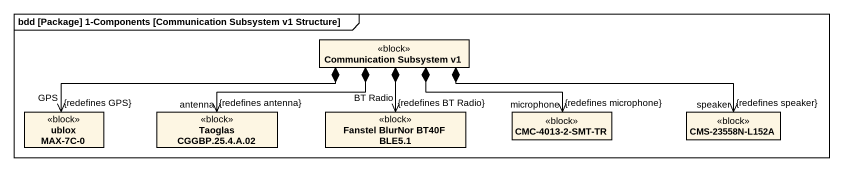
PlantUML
@startuml
mainframe bdd [Package] 1-Components [Communication Subsystem v1 Structure]
hide circle
hide empty members
class "Communication Subsystem v1" as Communication_Subsystem_v1 <<block>>
class "ublox MAX-7C-0" as ublox_MAX_7C_0 <<block>>
class "Taoglas CGGBP.25.4.A.02" as Taoglas_CGGBP_25_4_A_02 <<block>>
class "Fanstel BlurNor BT40F BLE5.1" as Fanstel_BlurNor_BT40F_BLE5_1 <<block>>
class "CMC-4013-2-SMT-TR" as CMC_4013_2_SMT_TR <<block>>
class "CMS-23558N-L152A" as CMS_23558N_L152A <<block>>
Communication_Subsystem_v1 *-left-> "GPS\n{redefines GPS}" ublox_MAX_7C_0
Communication_Subsystem_v1 *-left-> "antenna\n{redefines antenna}" Taoglas_CGGBP_25_4_A_02
Communication_Subsystem_v1 *--> "BT Radio\n{redefines BT Radio}" Fanstel_BlurNor_BT40F_BLE5_1
Communication_Subsystem_v1 *-right-> "microphone\n{redefines microphone}" CMC_4013_2_SMT_TR
Communication_Subsystem_v1 *-right-> "speaker\n{redefines speaker}" CMS_23558N_L152A
@enduml
